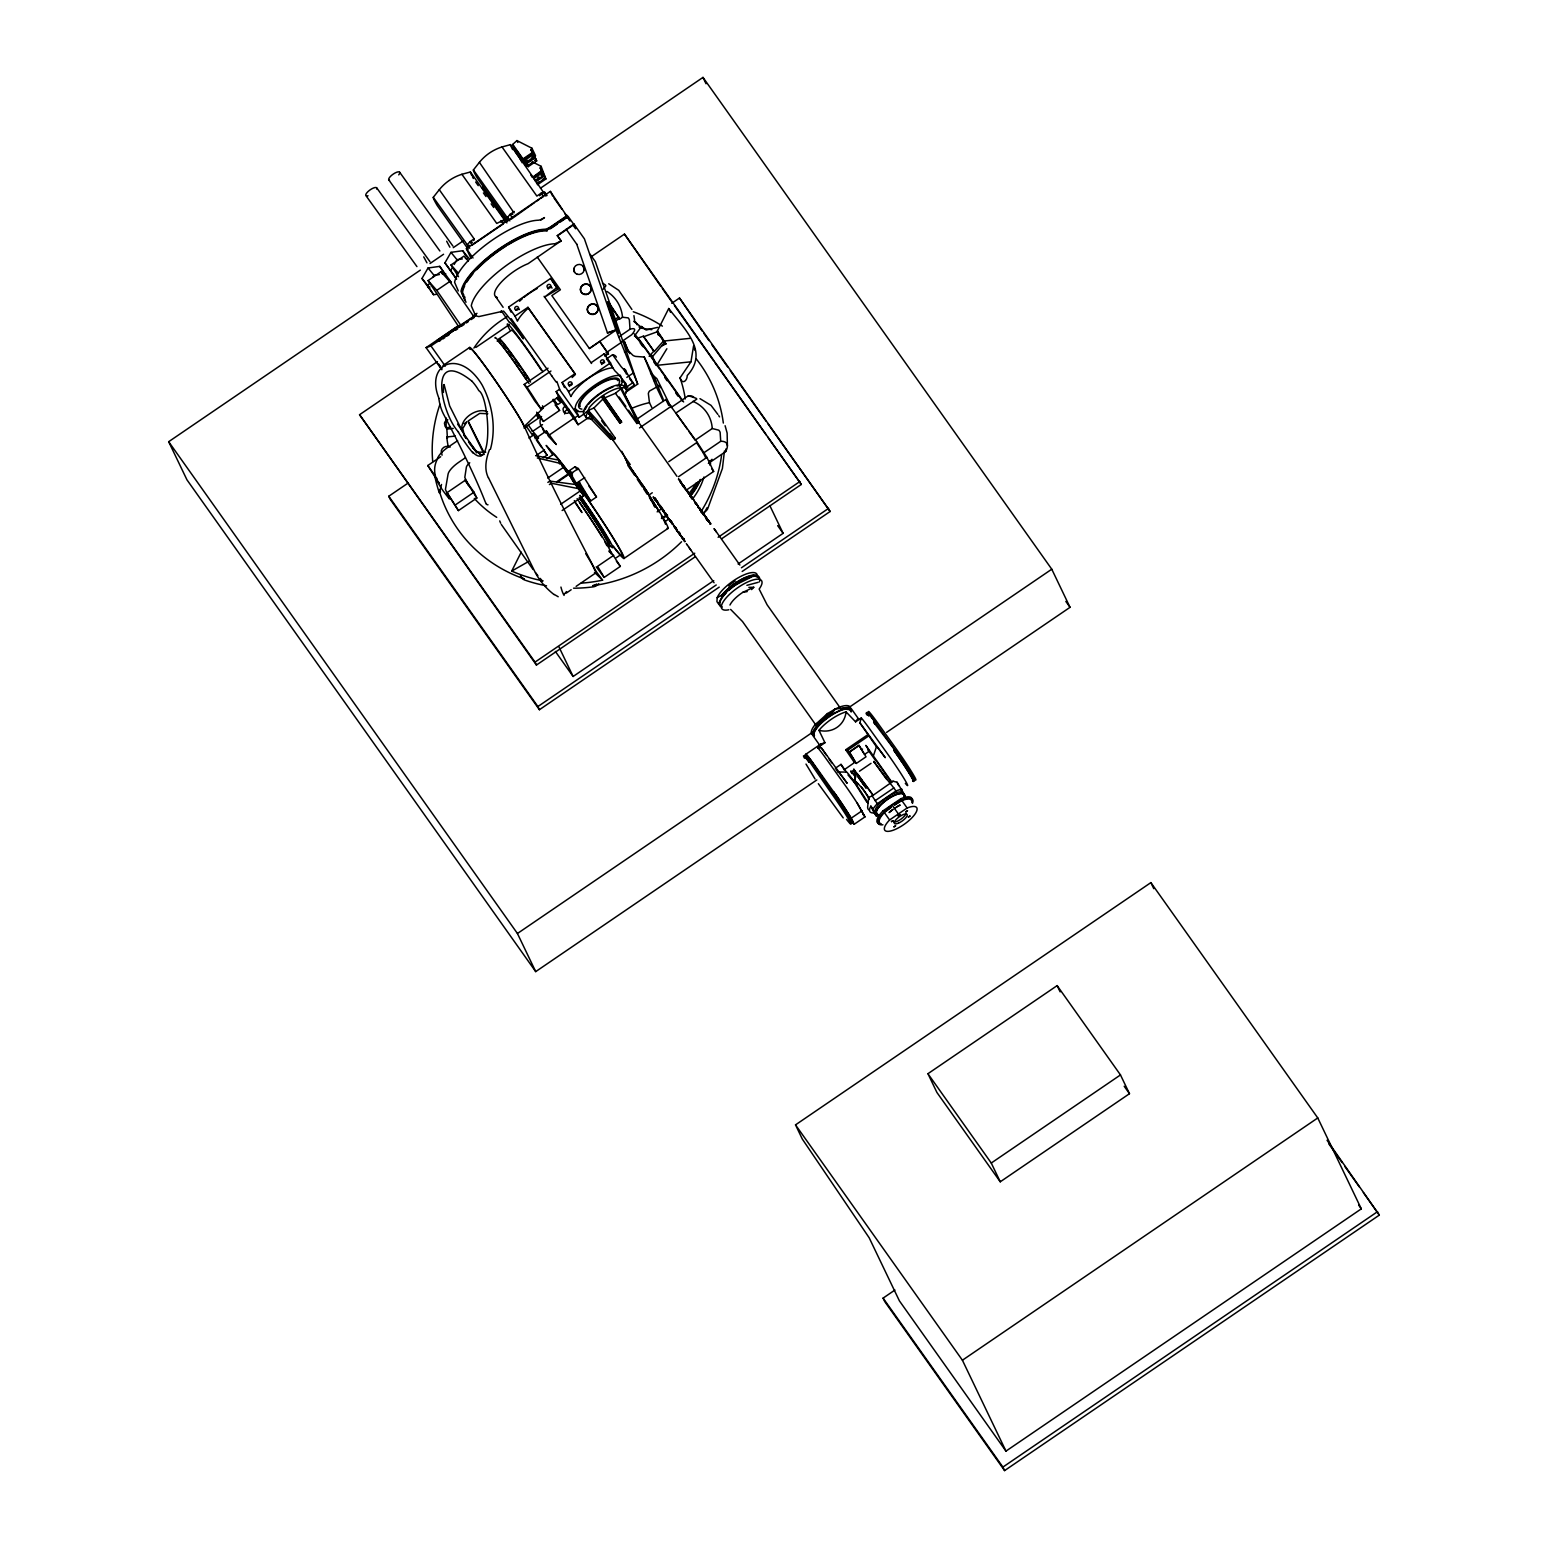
<?xml version="1.0" encoding="UTF-8"?>
<svg xmlns="http://www.w3.org/2000/svg" width="1548" height="1548" viewBox="0 0 1548 1548"><rect width="100%" height="100%" fill="white"/><g stroke="black" fill="none" stroke-linecap="round" stroke-linejoin="round"><path stroke-width="1.5" d="M706.082 518.657L704.979 515.523A11.242 2.961 10.4 0 0 704.843 515.174L703.721 514.071A28.735 6.269 59.1 0 1 703.082 513.375L702.734 512.891A11.397 1.993 51 0 0 703.102 513.278L704.108 515.194L703.779 513.859M662.447 509.892A31.85 3.967 52.2 0 0 661.983 509.215L659.68 506.022A9.172 1.819 20.1 0 1 659.351 505.77L658.906 504.474A14.532 2.709 50.9 0 0 657.997 503.197L657.474 501.997A17.918 5.147 60.7 0 0 656.313 500.546L655.81 499.598A27.787 8.088 60.7 0 0 655.346 499.153L653.817 497.817M620.671 342.263L631.623 334.794A34.733 5.534 -34.8 0 0 630.017 329.24L629.378 319.933A5.437 3.019 86.3 0 0 628.14 317.862L622.509 317.243L619.742 319.12L611.247 306.91M854.573 761.616L856.315 763.435L866.009 756.817L858.966 745.343L849.291 751.96L854.709 761.171M864.287 754.031L858.966 745.343M708.365 463.413L725.664 451.61A34.733 11.397 -35.3 0 0 720.71 441.296L720.149 432.414A5.418 3.348 80 0 0 718.775 430.17L712.235 428.525L695.129 440.193L688.705 431.137M542.497 194.293L541.374 194.158M692.382 499.075L691.801 497.14A21.807 17.047 -38.1 0 1 695.052 502.887A21.749 4.896 -33.6 0 1 696.329 504.222L698.09 505.828M735.261 581.139L733.771 581.313M727.405 445.959L727.134 433.072L725.103 425.719M659.332 505.422L659.893 505.441A11.417 3.173 60.3 0 1 660.261 506.022L660.299 506.196A7.276 1.529 58.8 0 1 660.667 506.757M756.991 574.347A24.284 7.953 -35.3 0 0 737.583 578.139A24.284 7.953 -35.3 0 0 717.188 597.683L716.937 601.65L718.64 604.068L719.394 602.114L719.298 603.623M611.325 311.728L611.673 313.006M694.549 349.983L694.626 348.803M683.926 540.291L683.636 540A15.654 4.992 -35.3 0 1 683.442 538.549L684.158 540.446A17.318 3.057 51.1 0 0 683.771 539.73L683.539 539.865A18.17 3.135 51.3 0 1 683.926 540.329L683.984 540.136M593.929 407.975L615.311 438.142L614.75 439.206L613.182 439.884L587.969 412.813L588.24 410.413L593.929 407.975L602.869 399.094L601.746 396.733L603.372 395.649L621.619 422.14L619.993 423.243L602.869 399.094M725.664 451.61L725.954 448.92M724.464 450.913L722.413 468.444L707.668 508.866A7.837 7.392 -25.6 0 1 702.657 512.794A11.281 1.954 51 0 0 702.908 513.375L702.831 513.007M665.214 512.93L666.162 514.904M671.561 522.024A21.807 4.954 -33.6 0 1 670.342 520.554L670.187 520.65A21.807 4.954 -33.6 0 0 671.406 522.14A15.654 5.128 -35.3 0 0 672.741 524.25L673.632 525.178L670.768 520.844A21.595 4.702 -33.6 0 1 669.568 519.857A21.943 17.202 -38.2 0 1 665.872 514.342L665.93 514.091A15.654 5.128 -35.3 0 0 667.169 516.064L667.169 516.064A15.654 5.128 -35.3 0 1 665.775 514.207L666.046 514.226A21.943 17.202 -38.2 0 0 669.742 519.702L669.413 519.973A21.749 16.97 -38.1 0 1 666.375 514.478L665.098 512.678M611.073 310.742L610.744 309.735M691.608 498.359L692.498 499.288A15.654 5.128 -35.3 0 0 691.704 497.005L691.801 497.14M473.862 240.579L474.133 238.856L439.284 189.707L433.285 197.312A44.776 2.38 55.7 0 0 437.213 205.516L468.193 249.189M514.033 212.869L479.396 162.347L473.398 169.951A44.776 2.38 55.7 0 0 477.326 178.155L507.821 221.151M685.261 398.958A121.383 114.494 -25.6 0 0 680.036 377.886L690.969 361.806L693.562 345.978M665.118 513.723L664.653 513.375A11.939 2.496 -77.1 0 1 664.595 512.988L664.885 513.278A11.165 2.303 -81.9 0 0 665.079 513.549A8.301 1.355 84.2 0 0 665.176 513.684L665.021 513.897A8.282 1.374 85.5 0 1 664.905 513.897M866.822 802.154L852.174 778.876A19.389 1.026 55.7 0 0 846.485 772.084L841.009 764.364L835.359 768.214L838.01 771.968A24.168 1.277 55.7 0 1 847.162 783.288L821.408 747.936L817.654 747.684A23.491 1.238 55.7 0 1 825.51 757.881L844.357 784.197A26.239 1.393 55.7 0 1 857.244 803.18L865.022 816.86L854.206 824.252L851.516 821.175M610.589 309.716L611.808 312.29L608.287 304.24M611.982 315.657L614.324 320.146L609.777 309.735M614.904 322.023L614.556 320.243L616.298 325.428M859.895 722.839L885.263 757.688A23.355 1.238 55.7 0 0 876.439 746.755L859.895 722.839L861.269 717.943A23.491 1.238 55.7 0 1 869.125 728.16L887.971 754.457A26.239 1.393 55.7 0 1 904.458 779.244A26.239 1.393 55.7 0 1 905.328 783.365M861.269 717.943L855.58 721.832L846.059 711.867A23.491 7.701 -35.3 0 0 818.969 730.327L824.949 742.711L820.904 743.988L820.266 746.001L813.513 736.48A23.491 7.701 -35.3 0 1 822.278 721.89A23.491 7.701 -35.3 0 1 844.047 708.984L852.271 710.048L859.024 719.568M846.059 711.867C844.666 725.509 832.011 733.694 818.969 730.327M891.338 781.45L873.382 755.966L876.439 746.755M490.445 449.21C496.327 428.061 492.419 404.434 482.221 385.181A39.59 23.742 69.7 0 0 476.184 376.609C454.609 350.622 425.7 366.121 439.032 398.494M441.509 484.466L439.342 492.844A146.828 138.488 -25.6 0 1 434.872 476.436M591.936 418.637A24.478 8.03 -35.3 0 1 585.744 416.993L589.285 407.627A24.478 8.03 -35.3 0 1 614.44 389.399A24.478 8.03 -35.3 0 1 625.876 393.463M758.714 576.765A24.284 7.953 -35.3 0 0 743.214 578.43A24.284 7.953 -35.3 0 0 722.161 594.78L721.445 596.677L722.703 594.645A23.491 7.701 -35.3 0 1 753.876 575.45M658.21 334.968L657.416 330.866L668.736 308.497C685.416 330.13 709.081 351.648 687.254 375.545C687.235 380.808 682.223 385.026 680.036 377.886M617.846 329.55L618.658 332.859L616.801 326.299M613.182 439.884L615.311 438.142M637.389 421.617L624.676 394.779M684.971 541.529L682.358 538.182M521.212 552.172L511.711 571.077A146.828 138.488 -25.6 0 0 543.116 580.887M849.213 708.152L851.632 710.493L851.148 711.983L849.213 708.152L842.557 709.797A22.717 7.45 -35.3 0 0 822.065 722.452A22.717 7.45 -35.3 0 0 814.151 736.035M436.768 294.255L433.575 294.701L421.985 278.485L428.061 267.978L439.767 266.372L451.339 282.587L448.359 278.911M433.575 294.701L427.945 285.819L429.609 282.955M432.859 277.324L434.021 275.312L439.38 274.577M444.934 262.85L456.525 279.066L444.934 262.85L450.99 252.343L462.697 250.737L468.657 258.071L465.464 258.497M450.894 270.184L452.538 267.32M454.164 264.495L456.95 259.677L462.33 258.942M535.221 160.547L536.285 159.812L534.582 157.412L535.55 155.748L531.951 148.24L516.935 140.578L512.736 144.428L515.968 151.182M532.783 153.658L530.983 149.904L531.951 148.24M541.974 171.751L540.175 167.997L541.142 166.333L533.634 162.501M482.957 189.553A44.776 2.38 55.7 0 1 482.589 188.043L483.944 185.741M472.45 242.281L470.979 242.088M539.613 195.745L540.813 194.487M844.066 769.859L854.438 762.603L845.73 749.754L868.041 734.545M690.969 361.806L656.7 365.347L666.878 348.745M855.58 721.832L857.573 718.969M639.169 337.658L643.349 336.206L654.146 351.628L663.705 340.753L664.556 342.534L652.172 356.969M831.663 713.822L835.165 709.042L843.408 708.075A23.491 7.701 -35.3 0 1 851.632 709.139M634.467 335.974L641.511 326.493L646.096 330.014L657.61 327.363M577.075 485.027C562.137 455.944 573.65 492.477 579.61 482.686L590.678 500.971L596.483 497.005L578.333 468.541L575.043 466.761L569.238 470.727A64.61 3.425 55.7 0 1 572.489 475.178M566.529 591.588L564.285 594.142M709.313 462.639L711.983 459.272M813.513 735.126A22.717 7.45 -35.3 0 1 826.187 717.556L835.165 709.042A23.491 7.701 -35.3 0 1 850.355 707.339M814.48 735.474A23.491 7.701 -35.3 0 1 814.77 725.064L828.877 715.311L835.165 709.042L827.6 713.512L821.504 721.097A23.491 7.701 -35.3 0 0 812.874 735.571M511.034 219.313L534.582 202.556M439.284 189.707A44.776 42.241 -25.6 0 1 461.904 174.285L470.437 171.983L505.287 221.112L503.932 221.867M479.396 162.347A44.776 42.241 -25.6 0 1 502.016 146.944L510.55 144.622L544.722 194.139M649.134 356.33L653.895 351.067L643.349 336.206M751.573 589.595L753.76 587.273L748.864 587.369M734.623 584.505L736.983 583.325M878.761 815.467A20.956 6.869 -35.3 0 1 876.245 815.912L872.995 809.14A20.956 6.869 -35.3 0 1 877.29 803.702L872.163 795.943L868.718 797.336L861.52 787.061M610.299 310.335L608.364 305.711L616.743 326.938L614.459 322.681M615.446 393.289L621.561 388.238L639.169 422.159L636.847 423.475L615.446 393.289L604.494 397.991L621.619 422.14M592.149 419.295L590.31 418.212L610.57 439.226L612.466 437.349L610.028 433.904M636.847 423.475L639.169 422.159M880.115 823.497A20.956 6.869 -35.3 0 1 883.095 810.784L900.762 798.749A20.956 6.869 -35.3 0 1 912.062 799.697M889.597 819.956L907.128 807.998A19.582 6.424 -35.3 0 1 914.752 814.442A19.582 6.424 -35.3 0 1 890.371 831.063A19.582 6.424 -35.3 0 1 889.597 819.956L884.353 812.565L891.358 807.166L884.063 812.139A20.956 6.869 -35.3 0 0 878.045 822.936L877.348 822.046L878.393 823.633A20.956 6.869 -35.3 0 0 882.921 824.774M603.101 289.302L605.849 285.838A5.437 2.09 15.7 0 0 604.842 284.522L602.482 283.187M543.29 408.053L523.998 426.726A47.446 2.516 55.7 0 0 496.211 381.93A47.446 2.516 55.7 0 0 470.437 349.19M814.77 725.064L827.6 713.512M684.796 541.665L684.332 540.639M900.317 789.016L905.328 796.098L897.066 782.243L893.119 781.237L872.163 795.943M687.002 489.632L713.647 471.463L706.914 457.395L697.181 442.302L665.834 399.461L637.389 418.85M736.171 584.583L743.214 578.739L751.012 577.269L736.171 584.583A23.491 7.701 -35.3 0 0 729.089 590.098M469.392 245.397L468.135 246.442L467.399 244.894A29.354 9.636 -35.3 0 1 469.876 241.74L474.133 238.856M585.744 416.993L583.712 414.129L588.24 410.413L592.845 418.27L587.969 412.813M610.551 310.2L607.938 304.124L609.119 306.775M865.235 754.011L869.299 751.128L865.874 745.362L873.382 755.966M514.168 150.427L515.774 149.324L521.773 157.78L523.572 161.534L521.947 162.637M521.347 161.379L520.147 158.883L521.773 157.78M528.758 164.959L526.61 166.429L523.011 158.922L532.706 152.304L530.983 149.904M523.998 159.115L531.68 153.871L532.551 155.071L533.886 157.877L526.185 163.101L523.998 159.115L524.849 160.315L532.551 155.071M527.539 160.412L525.333 161.901L526.765 163.585L535.221 157.799L534.37 156.6L532.26 158.051M531.931 157.412L533.034 156.658L531.68 153.871M529.087 160.218L525.914 162.366L528.236 166.662L536.692 160.876L532.706 152.304M530.132 159.483L531.196 158.767M528.429 164.727L527.384 165.442L528.236 166.662M531.603 162.559L532.667 161.843M534.776 160.392L535.84 159.676L534.37 156.6M529.842 164.223L530.906 163.488M531.99 162.753L533.073 162.018M532.396 177.44L541.897 170.415L540.175 167.997M540.871 171.963L533.189 177.207L535.376 181.213L543.077 175.969L540.871 171.963L541.742 173.183L534.041 178.407M537.814 177.749L538.917 177.014M541.123 175.505L542.226 174.75L543.077 175.969M536.15 179.742L537.214 179.026M538.278 178.31L539.323 177.575M541.452 176.143L543.561 174.692L544.412 175.911L535.956 181.677M537.62 182.819L538.685 182.103M542.922 179.22L545.031 177.768L542.884 173.628M537.949 183.051L540.097 181.58M541.181 180.845L545.476 177.904L541.142 166.333M537.427 184.754L545.883 178.988L541.897 170.415M816.822 779.96L535.705 971.622L186.94 479.803L168.674 441.702L420.321 270.126M430.015 263.508L443.579 254.259M453.274 247.661L462.968 241.043M540.504 188.179L702.986 77.4L1051.769 569.2L1070.036 607.319L886.598 732.378M461.904 174.285L496.753 223.434L504.532 219.564L506.893 222.893M473.398 169.951L508.247 219.081L507.512 217.552A29.354 9.636 -35.3 0 1 510.008 214.398L514.246 211.495M502.016 146.944L536.866 196.074L541.123 193.19A29.354 9.636 -35.3 0 1 544.664 192.223L547.024 195.532L545.302 195.957M471.037 258.342L466.393 248.667L550.391 191.391L570.07 220.958L564.71 213.411M536.072 201.55L539.033 199.537M540.504 198.512L543.464 196.499L541.123 193.19M458.982 327.054L428.099 280.575L441.025 271.751L449.713 281.543L474.346 317.398L471.114 319.604M458.518 276.724L451.029 264.94L463.955 256.117L468.309 261.012M428.099 280.575L436.788 290.366L449.713 281.543M540.736 220.126L544.49 217.571A7.837 2.574 -35.3 0 1 538.278 220.222A56.386 18.479 -35.3 0 0 487.93 243.23A56.386 18.479 -35.3 0 0 454.609 282.317L458.285 290.927M567.4 215.385L550.914 226.627A7.837 2.574 -35.3 0 1 544.702 229.259A56.386 18.479 -35.3 0 0 494.354 252.285A56.386 18.479 -35.3 0 0 461.033 291.353L464.71 299.983M464.052 284.948A55.206 18.092 -35.3 0 1 501.687 247.583A55.206 18.092 -35.3 0 1 546.502 230.11L566.607 216.391L567.245 217.3L560.531 221.867M550.488 228.717L557.183 224.15M502.113 311.922L509.563 322.719A46.982 2.496 55.7 0 1 523.359 338.857L518.425 330.169A65.19 3.464 55.7 0 0 503.564 311.071L478.874 316.585L475.642 315.85L471.289 305.846A56.386 18.479 -35.3 0 1 504.609 266.759A56.386 18.479 -35.3 0 1 554.958 243.752L561.189 241.101L557.319 235.586L573.882 223.996L584.409 238.837L615.891 329.859L637.699 384.078L625.779 392.205M557.435 235.818L573.921 224.576L568.039 216.294L551.552 227.537A7.837 2.574 -35.3 0 1 545.341 230.168A56.386 18.479 -35.3 0 0 494.992 253.195A56.386 18.479 -35.3 0 0 461.672 292.262L466.006 302.266M497.411 297.526A28.386 9.307 -35.3 0 1 500.894 282.568A28.386 9.307 -35.3 0 1 528.081 263.682L561.073 240.869L557.319 235.586M440.213 367.553L426.106 347.642L457.937 325.931M441.528 338.896L437.794 341.45L437.136 340.483L457.047 326.899M472.991 316.024L476.978 313.315M437.136 340.483L476.262 314.747M426.106 347.642L430.983 345.978L475.565 315.579M445.263 336.342L456.466 328.718M442.786 339.012L444.915 337.561M447.043 336.09L449.172 334.639M455.576 330.266L457.724 328.815M461.981 325.912L464.129 324.461M466.258 322.99L468.386 321.539M511.014 312.096L508.615 307.065L550.604 278.427L557.861 289.244L544.49 297.119L557.028 287.483M695.362 556.68L536.44 665.059L359.562 414.709L437.484 361.593M591.355 256.678L624.463 234.096L801.322 484.447L721.852 538.627M527.945 307.317L528.332 308.129A28.386 9.307 -35.3 0 0 517.438 321.152L515.02 316.121L527.945 307.317L575.024 373.687L562.098 382.491L564.517 387.522M475.875 347.429L509.447 324.558M499.327 338.606L511.749 330.13A39.551 2.109 55.7 0 1 541.394 370.282M464.129 423.726L466.857 421.869L462.736 428.564L464.342 435.375A61.804 3.289 55.7 0 0 466.548 438.49M615.253 321.191L619.452 318.559L609.622 303.698M558.673 396.694L540.891 408.807L534.602 400.7A48.549 2.574 55.7 0 0 524.172 384.446L548.031 368.172M524.172 384.446L527.094 387.31L550.953 371.036M537.272 257.103L560.395 289.766L551.843 295.591L589.401 348.532L599.715 341.508L608.171 353.428L605.326 356.446L604.088 353.873L591.181 362.677M457.608 440.677L448.185 447.101A15.654 5.128 -35.3 0 0 437.368 459.098C429.435 474.462 440.329 487.562 449.423 498.978L445.437 489.439L448.069 474.191A15.654 5.128 -35.3 0 1 458.885 462.194L465.174 457.898M438.219 481.486L439.148 483.46L427.79 465.522L440.677 456.737M619.084 336.69L630.017 329.24M719.22 587.118L539.42 709.719L390.27 499.404L388.761 496.25L408.15 483.034M671.755 303.311L679.495 298.029L830.154 511.479L742.169 571.483M605.868 352.944L621.774 342.108M604.939 355.634L608.171 353.428M590.02 416.586L578.081 424.713L559.467 398.455L556.177 391.586L559.621 389.225M606.506 358.904L612.602 354.686A35.236 11.552 -35.3 0 1 616.375 357.143M610.512 362.909L612.834 367.94A28.386 9.307 -35.3 0 0 589.595 377.577A28.386 9.307 -35.3 0 0 570.922 396.578L568.522 391.547L610.512 362.909L604.088 353.873M557.319 397.623L561.576 401.512L558.789 397.894M558.035 404.415L561.46 402.074M524.037 428.022L539.865 417.244L536.653 412.194M538.975 415.967L543.445 421.404L559.602 410.394L553.1 400.177M528.526 425.313L532.764 431.292L542.516 424.636M661.886 345.881L665.969 343.888L657.416 330.866M447.043 492.67L465.464 480.112L474.017 492.187L476.823 498.05L458.421 510.608L447.043 492.67L458.421 510.608M584.022 411.207A28.386 9.307 -35.3 0 1 578.178 411.42L576.398 410.51A28.386 9.307 -35.3 0 1 589.459 389.187A28.386 9.307 -35.3 0 1 619.587 375.642L626.263 384.098L624.328 385.413L626.998 390.115L634.428 385.046L626.959 373.223A174.421 173.299 -60.8 0 0 621.116 366.663L612.602 354.686M528.99 438.084L533.847 434.775L547.063 455.131L543.232 457.744M535.086 438.684L546.444 430.944L556.332 444.547A293.656 15.596 55.7 0 1 555.751 443.986M626.824 377.402L632.61 373.455M620.032 386.245A28.386 9.307 -35.3 0 0 622.451 381.601L620.264 375.177M574.656 417.689L548.031 435.839L546.444 430.944M578.081 424.713L574.811 417.844L578.043 415.657M556.874 381.466L559.95 390.135L579.204 417.283L583.886 414.09M626.998 390.115L625.779 387.542L633.209 382.491M455.596 504.745L474.017 492.187M625.876 388.625L627.811 387.31M536.459 455.364L544.528 449.849M546.966 458.711L552.771 454.744A61.862 3.289 55.7 0 1 559.95 461.246M619.993 423.243L621.193 421.25M559.428 463.916L560.395 463.239L558.905 460.878A90.055 4.779 55.7 0 1 568.755 474.423L556.97 482.473M547.76 478.061L563.279 467.496L561.247 463.607L537.311 457.995M547.857 482.415L549.811 481.08L576.088 484.601L576.688 486.053M549.385 484.563L551.32 483.247L578.991 488.742L580.036 491.084L560.647 504.3M556.661 481.796L568.445 473.765L576.243 484.988A90.055 4.779 55.7 0 1 583.77 495.766L562.137 510.511M569.761 474.365L578.333 468.541M639.518 427.906L671.503 406.098M671.116 407.53L688.415 395.727L695.981 398.223A5.418 1.49 12.4 0 1 696.755 399.171L675.857 413.026L687.428 429.318M576.185 483.421L584.738 477.577M575.933 484.331L575.933 485.201A90.036 4.779 55.7 0 1 580.036 491.064M668.755 461.691L697.181 442.302M705.888 458.247L703.411 453.08L720.71 441.296M651.476 500.043L649.057 494.973L652.289 492.767M678.488 476.765L706.914 457.395M679.437 480.074L678.546 479.145L679.437 480.074A15.654 5.128 -35.3 0 1 680.481 480.983L680.327 481.118M682.997 485.646L683.249 485.453A15.654 5.128 -35.3 0 1 684.293 486.362L681.913 484.35M682.436 484.543L685.184 488.123L684.081 487.678A5.05 1.432 60.4 0 1 683.636 487.039L683.403 486.769M655.926 499.985L656.604 500.391A15.074 4.296 60.6 0 1 657.687 502.152L658.635 504.396L657.823 502.21M690.06 495.437L685.416 489.303A20.356 3.483 -33.8 0 1 686.731 490.348L690.098 495.534A20.259 15.132 -38.1 0 1 690.485 496.792L691.298 497.914A20.317 15.132 -37.6 0 0 687.622 491.954L688.434 492.438A20.376 15.17 -37.7 0 1 691.453 497.817M686.731 490.348L686.635 490.561A20.337 3.483 -33.7 0 0 685.242 489.42M657.145 511.866L661.983 508.557M689.827 494.373A20.724 15.615 -37.8 0 0 687.68 491.335L687.409 491.297A20.666 3.754 -33.7 0 0 686.886 490.581L689.653 494.489A20.724 15.615 -37.8 0 0 687.506 491.451M690.427 495.882L692.382 497.759M690.485 496.792L690.66 496.676A20.298 15.19 -37.5 0 0 690.195 495.225M666.375 514.478L665.253 512.562M661.441 518.483L664.866 516.142M663.357 517.438L667.343 514.729M663.589 517.922L667.575 515.194M613.724 555.306L597.586 566.316L604.184 577.404L620.342 566.394L609.738 550.004M665.04 521.599L669.026 518.87M616.162 557.822L621.851 553.952M695.478 503.835L695.652 503.719A21.943 5.07 -33.6 0 1 697.316 504.938L697.161 505.054M669.413 519.973A21.556 4.683 -33.6 0 0 671 520.979L671.155 520.883M696.329 504.222L697.896 506.177M566.258 593.116L571.173 589.749M576.127 586.363L595.864 572.857A60.682 3.231 55.7 0 0 593.948 567.419A3014.846 160.102 55.7 0 1 524.23 426.164A48.936 2.593 55.7 0 0 491.451 374.964A48.936 2.593 55.7 0 0 470.128 349.422M671.503 522.276L671.658 522.16A15.654 5.128 -35.3 0 0 672.896 524.133L672.741 524.25M698.961 508.402L698.225 507.357M623.979 558.48L668.059 528.371M674.599 527.481L674.773 527.365A20.298 3.58 -33.7 0 1 674.735 526.765L673.941 525.623M674.754 526.746L674.58 526.862A20.298 3.599 -33.5 0 0 674.541 527.307L678.469 532.609M674.56 527.288L674.735 527.171A20.724 3.812 -33.7 0 0 675.683 527.829M673.786 525.72A20.356 3.483 -33.7 0 0 675.102 526.765L676.553 528.971A20.395 15.19 -37.7 0 0 679.978 534.118L678.875 532.125L679.785 533.054A15.654 5.128 -35.3 0 0 679.901 534.582L681.004 535.937A16.119 2.051 52.1 0 1 681.894 537.059L681.604 537.098M680.985 535.608L679.862 534.37A20.356 15.151 -37.7 0 1 676.147 528.255L676.302 528.139M679.611 533.151L678.875 532.125A15.654 5.128 -35.3 0 0 679.166 533.538L679.146 533.866M706.275 517.535L706.159 517.883A18.015 2.129 52.3 0 0 707.146 518.948L704.94 515.968A9.191 2.496 22.4 0 1 704.921 516.239L705.114 516.529M705.366 516.606L706.004 517.496L705.075 515.968A8.727 1.819 85.9 0 0 704.998 515.678L705.211 515.813M705.559 516.645L705.907 516.993A17.918 3.309 51 0 0 706.778 518.367M683.597 538.433L684.332 539.478L683.442 538.549M536.44 665.059L535.028 662.118L694.742 553.216M718.117 537.291L799.929 481.505M555.384 651.456L573.128 676.476L713.744 580.616M738.106 563.994L783.114 533.325L769.956 505.867M539.42 709.719L537.891 706.546L716.221 584.97M741.415 567.787L828.644 508.325M535.705 971.622L517.438 933.502L812.313 732.456M849.91 706.817L1051.769 569.2M805.85 754.263L820.904 743.988M817.654 747.684L824.949 742.711M845.73 749.754L847.84 750.161L868.834 735.842M858.966 745.594L849.271 752.212L847.84 750.161M859.508 771.194L871.021 763.338M875.142 800.684L893.835 787.951L895.982 790.97A20.956 6.869 -35.3 0 1 902.078 789.306M854.206 824.252L851.265 818.137L862.101 810.746M877.29 803.702L895.982 790.97M912.449 803.412A20.956 6.869 -35.3 0 0 901.71 800.103L894.434 805.076L901.884 800.606A19.582 6.424 -35.3 0 1 911.811 802.406M878.045 822.936C878.277 820.266 879.496 822.394 878.393 823.633M795.517 1124.874L1150.88 882.612L1317.774 1117.946L1361.311 1208.853L1005.968 1451.115L899.407 1300.862L869.202 1237.839L802.29 1139.018L795.517 1124.874L962.411 1360.228L1005.968 1451.115M927.929 1073.712L1057.149 985.612L1120.481 1074.931L1129.479 1093.701L1000.26 1181.801L936.927 1092.482L927.929 1073.712L991.262 1163.032L1000.26 1181.801M991.262 1163.032L1120.481 1074.931M1327.042 1140.257L1379.326 1215.103L1004.594 1470.6L884.779 1301.636L883.095 1298.114L894.918 1290.045M962.411 1360.228L1317.774 1117.946M1004.594 1470.6L1002.91 1467.078L1377.643 1211.6M442.98 365.56L469.528 347.545M484.253 454.396L481.138 454.841L475.739 450.449A28.541 1.509 55.7 0 1 463.046 432.647L449.675 405.982L444.102 384.543M500.681 221.848L502.384 221.383M717.188 597.683L722.161 594.78M511.711 571.077L529.145 561.189M828.877 715.311L831.063 714.228M843.408 708.075L841.144 709.216L846.079 707.958M893.119 781.237L889.21 782.282L873.904 761.384L874.388 762.661M613.879 319.565L618.987 317.205M729.959 605.036A17.918 5.882 -35.3 0 1 742.866 592.304L753.76 587.273M663.357 401.474L656.487 387.155L649.579 390.986A5.437 4.489 -84.7 0 0 648.341 393.56L649.463 402.654L651.766 407.434M636.789 421.056L637.95 420.553M893.835 787.951L890.352 783.54M511.672 214.398L512.814 214.263M643.6 336.748L657.319 331.756L665.969 343.888M608.422 305.208L608.035 303.524L608.616 305.343M608.809 307.162L608.267 304.627M609.873 308.226L609.196 305.672L612.698 315.966M609.738 306.988L613.627 318.578M611.828 314.708L609.37 307.568M609.37 308.865L614.44 322.119M610.222 311.419L609.544 308.807L612.002 315.27M617.149 329.685L616.684 329.047C614.866 323.513 608.016 307.026 613.105 318.327M612.853 315.695L611.982 313.354L614.053 320.088L611.789 313.431M612.582 314.921L613.859 318.424L611.092 312.522M615.253 322.39L614.459 320.436L615.562 323.609M616.51 326.763L613.376 317.437M615.891 329.859L607.435 332.897L616.007 330.092L589.401 348.532M459.214 326.976L460.549 326.531M438.026 341.353L440.406 340.541M485.743 452.171L477.984 452.171L481.138 455.673M657.9 333.594L660.299 336.516M746.891 585.337L758.056 582.358M659.196 504.667L660.067 505.345A11.3 3.135 60.3 0 1 660.416 505.867A16.622 4.818 60.7 0 1 660.803 506.215M742.866 592.304L747.22 591.588M654.417 381.118L655.694 380.924L644.258 357.046L635.57 356.427A5.437 2.651 13.1 0 1 632.958 355.363L628.488 350.97A34.733 11.513 -22.1 0 0 624.463 351.938M445.727 273.706L442.534 274.131L441.025 271.751M427.616 287.367L429.957 287.038M664.576 340.966L689.905 338.373M446.366 418.076A121.383 114.494 -25.6 0 0 446.172 427.674L450.429 427.229M446.172 427.674L446.85 429.086L453.235 428.428M448.281 446.869A121.383 114.494 -25.6 0 1 446.753 436.962L455.286 436.091M610.57 439.226L611.615 439.187M838.01 771.968L846.485 772.084M861.307 749.077L862.488 749.116M869.337 809.798L868.815 809.759A17.26 4.122 -71.5 0 1 867.615 807.243L868.718 797.336L869.202 798.323M847.994 774.967L857.379 785.92M641.588 328.234L651.747 329.666M855.386 776.283A35.41 13.835 -86.6 0 0 854.361 780.211C860.108 785.533 865.506 791.512 869.183 799.445M854.399 780.25L858.385 784.217M535.647 455.673L558.77 460.143L560.376 463.336M874.078 762.1L886.791 779.534M852.019 778.837L852.58 779.844M614.459 320.436L615.33 323.435M487.813 413.761L479.706 413.393L468.154 420.998L483.595 451.803M558.209 596.754L554.281 594.471M699.967 398.649L711.016 405.344L717.904 414.458M487.485 411.826C477.19 406.737 458.924 419.121 462.097 430.886L457.627 424.152M608.732 283.768L618.755 290.327L631.913 309.465M569.238 470.727L572.663 473.049M650.586 373.281L656.874 378.679L670.303 405.808M704.766 515.91L703.663 515M730.637 609.409L742.537 621.561L816.125 725.354M700.238 509.002L700.238 509.002A9.075 1.161 -89.6 0 0 700.102 508.77A13.545 3.541 -66.2 0 0 699.812 508.46L699.928 508.383A13.468 3.464 -67.3 0 1 700.064 508.595A14.28 2.477 51.2 0 0 700.47 509.35L700.78 510.337A12.984 2.902 59.2 0 0 701.631 511.595L702.057 511.962M659.061 505.519L660.203 506.815M583.77 495.766L573.031 481.06M658.442 504.3L657.842 503.061L658.984 504.822A13.293 2.477 50.9 0 0 657.939 503.448L658.403 504.126M862.642 814.151L863.978 815.274L857.244 803.18M578.178 411.42L575.121 408.788L579.204 417.283M658.171 385.239L661.306 387.948M610.434 309.039L609.564 307.046M846.543 819.395A26.239 1.393 55.7 0 0 848.73 819.511A26.239 1.393 55.7 0 0 831.276 793.118L804.902 754.921L805.231 756.237M710.3 523.031L709.971 522.624A14.996 4.431 -17.2 0 1 710.01 522.953L708.52 521.308M704.088 514.671L703.914 514.594A14.745 3.212 59.1 0 1 703.256 514.11L702.908 513.936M655.404 499.849L654.939 498.978A6.714 1.451 58.9 0 0 654.591 498.204L655.868 499.327A27.845 8.34 60.9 0 0 655.539 498.669L655.288 498.533M679.553 534.079L679.649 534.157A15.48 5.302 -24.9 0 1 679.34 533.75M594.451 572.257L602.578 580.152A146.828 138.488 -25.6 0 1 581.139 583.151M875.239 724.348L873.594 722.123L898.904 755.463A25.445 1.355 55.7 0 1 913.552 779.844M806.624 756.179A22.717 1.2 55.7 0 1 808.791 757.494L832.708 792.518L837.565 797.375A25.445 1.355 55.7 0 1 852.155 821.678M709.642 522.411L708.423 520.902L709.855 522.972M654.475 498.475L654.611 498.63A6.966 1.471 58.8 0 1 654.959 499.114L655.114 499.772A16.641 1.683 52.6 0 1 655.443 500.275M472.024 381.234C426.687 345.069 441.103 413.78 458.537 432.027M654.804 499.114L654.03 498.204A12.539 3.812 3.8 0 0 654.146 498.553L654.32 498.882A14.977 5.399 -16.2 0 0 654.514 499.075L654.939 499.578M654.591 499.191L655.191 499.888A14.242 1.645 52.3 0 1 655.694 500.623M705.907 516.819L705.965 517.071A13.797 1.683 52.2 0 0 707.146 518.793L707.107 519.064M661.112 508.228L660.067 506.989M703.392 513.704L703.643 513.704A146.828 138.488 -25.6 0 0 707.107 507.686M613.763 438.819L588.24 410.413M660.57 507.531L660.667 507.047M857.07 773.516L857.94 774.542M660.203 506.08L660.125 505.983A12.171 2.999 59.8 0 1 660.899 506.951A20.859 5.94 60.5 0 0 660.241 506.215M854.109 771.62L852.929 770.478L856.683 774.871M451.029 264.94L458.285 273.087M869.067 751.128L868.118 750.045L875.646 760.649M863.668 815.332L865.022 816.86M472.488 451.881C493.928 474.849 489.652 396.733 478.835 390.657A34.366 19.408 68.4 0 0 472.024 381.272M709.758 523.863L710.764 523.94A11.591 3.328 9.5 0 0 710.687 523.65L710.629 523.495A11.494 3.173 7.9 0 0 710.513 523.263M532.764 431.292L538.607 438.084M540.136 578.371L542.303 580.906M709.139 521.541L708.984 521.328A17.918 3.193 51 0 1 707.862 519.896L707.552 519.354A27.787 5.225 50.8 0 0 707.746 519.741L708.016 520.341A18.924 3.309 51 0 0 708.5 520.979L706.836 518.696M709.932 523.746L710.609 524.017A11.668 3.386 8 0 0 710.609 523.766L710.416 523.514A11.61 3.135 9.7 0 0 710.184 523.011L710.029 523.011M684.506 541.432L684.622 541.123A15.673 5.012 -35.3 0 1 684.351 539.497M703.16 513.452L703.876 514.71M555.132 404.957L559.602 410.394M843.234 817.905L818.331 783.694M450.99 252.343L456.95 259.677M428.061 267.978L434.021 275.312M421.985 278.485L427.945 285.819M613.26 317.069L612.892 315.908M854.786 772.433L856.547 774.697M533.828 434.969L532.957 433.595L535.105 437.407M535.511 572.663L537.872 575.624M537.833 438.858L536.634 437.678M452.906 246.055L399.713 172.312M429.976 261.689L376.783 187.947M579.049 482.144L579.823 483.15M858.54 775.277L862.488 780.656M595.825 571.038L602.578 580.152M804.515 758.23A23.491 1.238 55.7 0 1 806.566 758.965L809.217 762.409L806.024 756.082A22.717 1.2 55.7 0 0 805.657 756.837M681.468 536.266L680.017 534.776L681.197 536.208M681.081 536.053L680.849 536.053A15.345 1.819 52.3 0 1 681.468 536.943M629.552 378.641L634.428 385.046M623.128 381.137L626.65 385.762M439.864 250.969L388.722 179.8M416.934 266.604L365.792 195.435A6.656 2.187 -35.3 0 1 371.462 188.991A6.656 2.187 -35.3 0 1 376.706 189.05M533.092 569.529L501.3 524.462M808.791 757.494L832.572 792.228A26.239 1.393 55.7 0 1 848.052 815.351A26.239 1.393 55.7 0 1 851.284 822.665M616.356 561.092L620.342 566.394M596.212 566.8L604.184 577.404M708.829 521.115L707.881 519.838M608.906 306.949L609.37 308.246L608.364 305.711M618.6 332.82L617.71 331.504M655.075 498.804L655.133 498.882A17.918 5.05 60.4 0 0 654.224 497.643A9.694 2.709 60.3 0 1 654.727 497.856M657.436 502.036A14.725 3.425 59.4 0 0 656.294 500.372L656.062 500.488A13.797 3.135 59.3 0 1 657.3 502.287L657.223 502.732M576.398 410.51L575.121 408.788A28.386 9.307 -35.3 0 0 577.539 410.626M857.611 776.109L866.125 788.396M711.751 468.851L713.647 471.463M702.328 513.123L703.218 514.71M857.786 776.399L863.881 785.049M655.52 498.862L655.249 498.804A18.924 5.283 60.4 0 0 654.707 498.108M661.035 506.622L662.428 508.924M683.307 485.762L683.403 485.878A15.345 3.425 59.2 0 0 684.042 486.711L684.429 486.769M701.979 512.988L701.283 510.859M708.268 521.289L707.359 519.76A27.845 5.476 50.7 0 1 706.797 519.199L707.01 518.928M661.267 506.97L661.751 507.628M656.217 501.3L657.087 501.862M682.784 485.569L683.79 486.981A5.05 1.432 60.5 0 0 684.235 487.523L684.951 487.678A15.654 5.128 -35.3 0 0 683.829 486.594M683.287 486.614L682.339 484.95M661.809 508.595L662.022 509.157A28.735 3.444 52.2 0 0 661.499 508.557A14.725 1.664 52.4 0 0 661.015 507.86M681.584 536.421L683.249 538.743M662.583 509.137L664.305 512.136A10.062 1.858 50.9 0 1 664.537 512.756L663.957 510.917A8.978 2.632 60.8 0 0 663.028 509.389L662.776 509.099M708.616 521.444L708.694 521.56A9.714 1.683 51 0 1 708.249 520.902M662.428 509.389L662.467 510.105A31.831 4.083 52.1 0 0 662.099 509.505L661.809 509.195M681.913 537.543L682.087 537.775M701.902 511.711L702.308 511.962A20.859 3.773 50.9 0 0 702.947 512.833M702.057 511.614L701.051 510.53A14.435 3.096 59.1 0 0 701.399 511.304M511.188 318.695L551.843 376.009M1065.837 601.417L1070.036 607.319M1328.745 1143.779L1342.058 1162.548M1344.709 1166.302L1359.357 1186.948M1363.362 1192.579L1379.326 1215.103M1358.66 1205.099L1361.311 1208.853M702.328 331.233L679.495 298.029M703.663 333.11L708.984 340.618M711.635 344.372L727.618 366.895M730.288 370.669L766.241 421.366M767.576 423.243L830.154 511.479M660.957 286.515L624.463 234.096M662.312 288.431L671.755 301.744M674.464 305.556L713.609 360.742M714.944 362.638L766.241 434.969M767.595 436.865L801.322 484.447M535.84 159.676L536.692 160.876M533.034 156.658L533.886 157.877M661.364 338.025L664.556 342.534M545.031 177.768L545.883 178.988M553.952 197.951L561.905 209.154M573.65 226.008L575.604 228.775M512.736 144.428L523.011 158.922M590.117 254.278L595.38 261.709L637.699 384.078M522.373 159.85L523.572 161.534M522.198 160.218L526.61 166.429M515.155 151.839L520.147 158.883M530.732 174.943L532.202 177.014M777.657 525.623L783.114 533.325M566.181 229.239L576.824 244.332M683.616 401.938L642.439 343.888A105.709 99.711 -25.6 0 0 634.196 333.807M659.525 368.888L643.562 346.23A105.709 99.711 -25.6 0 0 635.319 336.148M660.512 370.127L682.3 400.874M653.817 362.038L656.236 365.444M664.711 377.402L667.13 380.808M675.605 392.766L678.024 396.191M546.502 230.11L547.141 231A55.206 18.092 -35.3 0 0 508.015 244.874M510.008 214.398L512.369 217.707M608.558 354.24L599.715 341.508M1124.196 1086.251L1129.479 1093.701M507.512 217.552L509.873 220.861M557.861 289.244L550.604 278.427M606.487 358.846L614.924 370.881A128.6 127.768 -60.3 0 1 619.606 375.622M482.589 188.043L506.544 221.828M475.662 182.006L478.235 185.644M483.402 192.919L485.975 196.557M491.142 203.852L493.715 207.49M620.496 388.277L638.124 422.198M500.991 220.532L503.352 223.86L472.237 245.068L469.876 241.74M701.883 511.382L701.979 511.498A12.171 1.742 51.8 0 0 702.579 512.736M637.428 420.592L676.94 476.3M700.876 510.646L701.65 511.362L700.586 509.892A11.629 1.355 52.3 0 1 700.102 509.06L700.276 510.085M714.131 528.739L716.453 532.009M739.886 565.059L714.209 528.836M695.652 503.719L695.42 502.694A21.749 4.896 -33.6 0 1 696.503 504.126M840.719 708.597L767.111 604.804L759.507 589.788M619.181 397.023L625.856 406.447M628.546 410.22L637.892 423.417M900.762 798.749L901.71 800.103M901.884 800.606L907.128 807.998M544.103 296.307L591.568 363.49M892.054 805.018L898.246 813.764M601.746 396.733L619.568 422.352M528.332 308.129L575.411 374.5A28.386 9.307 -35.3 0 0 572.121 377.557M883.095 810.784L884.063 812.139M601.669 420.766L605.249 425.797M670.981 520.999L672.296 522.837M675.083 526.784L676.147 528.255M670.342 520.554L669.587 519.818A21.788 16.989 -38.1 0 1 666.82 515.271L666.53 514.381M679.011 533.112L679.978 534.118M686.286 543.619L687.506 545.322M687.428 545.225L714.073 582.745M611.615 438.278L630.249 464.555M876.245 815.912L874.117 812.894A20.956 6.869 -35.3 0 1 870.866 806.121L872.995 809.14M626.572 462.31L646.987 491.297L654.611 506.351M433.285 197.312L469.741 248.222M508.615 307.065L515.02 316.121M562.098 382.491L568.522 391.547M466.393 248.667L473.011 257.994M551.572 375.661L556.1 382.008M556.177 391.586L574.811 417.844M546.289 433.401L541.606 426.803A9.791 9.23 -25.6 0 1 541.587 416.528M562.93 466.799L567.981 473.94M552.771 454.744L546.154 445.418L552.346 452.19A64.61 3.425 55.7 0 1 572.334 477.268M536.363 440.058L541.723 447.585M544.393 451.358L547.063 455.131M526.572 426.726L532.744 435.433M430.983 345.978L445.263 366.121M441.896 368.772L438.529 364.032A39.145 36.939 -25.6 0 1 441.819 369.759M464.806 480.112L468.812 485.762L464.806 477.442L466.374 467.167A7.837 2.574 -35.3 0 1 469.741 462.755M476.823 498.05L465.464 480.112M427.79 465.522L435.278 476.068M359.562 414.709L535.028 662.118M388.761 496.25L537.891 706.546M883.095 1298.114L1002.91 1467.078M168.674 441.702L517.438 933.502M700.954 510.066L701.728 511.15M700.644 510.298L700.238 509.698M662.621 510.337L663.782 511.943A13.526 3.425 -66.6 0 0 663.86 512.311L664.479 512.833A9.036 1.548 89.4 0 1 664.247 512.678L664.189 512.582A12.984 1.548 52.3 0 0 663.299 511.285L663.183 511.13A14.435 1.587 52.5 0 1 663.57 511.614M688.666 546.966L690.911 550.14M662.815 510.608L663.26 510.898A20.608 3.831 50.9 0 1 664.498 512.523L663.995 511.943A13.526 3.406 -67 0 1 663.995 511.885L663.318 510.24M707.63 520.612L707.165 520.302A14.532 4.199 60.7 0 1 706.294 518.967L705.656 517.187M662.912 510.743L663.241 510.666A11.629 2.574 59.2 0 0 662.621 509.544A14.3 3.928 60.4 0 1 663.221 510.472M682.861 538.878L682.571 538.452A21.827 2.457 52.4 0 1 683.132 539.246M549.811 481.08L551.32 483.247M681.875 484.079L682.184 485.066M495.612 296.616L503.119 307.317M436.788 290.366L461.439 326.222M607.609 301.667L610.047 305.149M821.408 747.936L826.593 755.405M829.186 759.139L831.779 762.874M894.086 750.664L901.845 761.868A25.445 1.355 55.7 0 1 912.585 780.502M832.708 792.518L840.506 803.78A25.445 1.355 55.7 0 1 851.187 822.336M531.873 430.905L531.738 430.866M703.411 453.08L696.639 442.844M863.397 781.953L873.033 795.15L853.683 769.027L855.812 773.168M701.225 511.575L701.07 511.362A10.062 2.902 60.7 0 1 700.644 510.685L700.509 510.492A20.608 5.96 60.7 0 0 701.07 511.498M439.98 339.496L440.638 340.463M718.736 415.657L719.549 416.876M624.328 385.413L625.779 387.542M815.061 779.031L806.005 764.073M611.479 312.154L610.938 311.071M611.247 312.154L611.131 311.013L611.266 312.057M699.425 508.054A11.184 2.09 -80.2 0 0 699.348 507.821L699.909 508.537M849.291 751.96L856.315 763.435M486.304 504.048L485.085 501.494A1448.696 76.936 55.7 0 0 443.947 414.941A215.791 87.23 -44.8 0 1 438.858 398.61M611.228 313.702L611.828 315.328M439.226 489.903L440.503 491.838M680.888 482.608L680.81 483.073A17.318 4.838 60.5 0 0 681.236 483.479M642.575 484.911L649.057 494.973M851.265 818.137L846.427 810.572A26.239 1.393 55.7 0 0 833.54 791.57M681.043 482.473L680.559 481.176M554.261 399.964L557.125 404.454A66.583 3.541 55.7 0 1 553.216 399.287L553.836 400.352M539.11 414.593L543.445 421.404M536.846 415.406L538.569 418.115L536.498 414.438M462.697 250.737L466.083 256.059M439.767 266.372L444.257 273.474M841.009 764.364L843.931 769.24M680.714 482.918L680.404 481.312M664.769 513.181L664.789 513.626A11.165 2.361 -80.8 0 0 664.885 513.839M680.868 482.802L679.843 480.17M612.292 316.663L612.911 318.404M574.327 500.584L581.951 512.543A53 2.806 55.7 0 0 574.637 501.9M609.215 550.527L611.325 554.029M613.26 319.546L614.382 322.526M618.503 332.878L618.078 331.872M700.083 510.124L699.503 508.653M653.643 497.566L653.546 497.372A11.397 3.193 11.2 0 1 653.508 497.063L653.353 496.811A5.612 1.296 38.7 0 0 653.333 497.024L653.275 497.063A11.61 3.289 9.5 0 0 653.372 497.43L653.488 497.682A11.591 3.115 8.9 0 0 653.643 497.953M468.715 422.914L483.092 452.171M851.922 773.439L850.819 770.943L855.657 776.748L851.284 771.581L851.961 773.342M558.712 399.036L559.679 400.855M446.656 241.217L449.868 247.196M423.726 256.852L426.938 262.831M680.327 482.241L679.649 480.228A15.654 5.128 -35.3 0 0 678.546 479.145M621.812 451.319L628.585 464.69A64.61 3.425 55.7 0 1 667.169 528.178M608.054 303.718L611.499 311.651M1150.88 882.612L1153.782 888.668M702.986 77.4L706.023 83.747M1057.149 985.612L1060.148 991.881M897.066 782.243L898.691 785.629M668.736 308.497L670.555 312.309M657.319 331.756L658.171 333.517M641.511 326.493L642.188 327.905L633.732 321.287M870.866 806.121L874.117 812.894M651.843 355.285L656.449 364.902M665.834 399.461L668.717 405.499M654.475 377.654L653.798 376.241L663.202 399.171M573.882 223.996L575.721 227.808M573.921 224.576L575.256 227.363M566.607 216.391L567.187 217.61M611.073 313.915L612.157 315.889L611.557 314.941M628.488 350.97L629.746 353.621M533.692 155.535L534.582 157.412M550.391 191.391L552.636 196.093M544.664 192.223L545.399 193.771M516.935 140.578L517.825 142.455M536.44 182.703L536.924 183.728M625.702 372.739L623.747 368.695A35.236 11.552 -35.3 0 1 626.34 374.094M603.372 395.649L604.494 397.991M652.289 501.726L653.101 503.41M653.914 505.093L654.727 506.796M504.532 219.564L505.287 221.112M462.523 292.766L463.8 294.971M464.419 296.268L465.019 297.971M558.963 646.929L573.128 676.476M446.753 436.962L447.43 438.374L446.85 429.086M436.343 477.577L437.291 479.532M488.471 477.732L534.892 571.715A391.644 157.335 -27.7 0 0 554.068 594.587M901.845 761.868L898.904 755.463L876.071 723.419A23.491 1.238 55.7 0 0 867.577 713.725M840.506 803.78L837.565 797.375L814.693 765.254A23.491 1.238 55.7 0 0 806.198 755.579M500.681 523.205L499.714 520.902M609.196 306.93L608.325 304.762M610.783 312.599L611.208 312.928M656.487 387.155L644.258 357.046M709.758 522.624L709.932 522.566A12.5 3.56 3.3 0 0 709.816 522.237M628.469 351.183L624.347 341.469L628.411 351.88M609.796 308.691L608.77 305.885L609.332 307.51M612.079 315.637L611.75 314.883M616.684 329.047L614.575 323.629M699.309 507.976L699.232 507.396A11.939 2.632 -76.7 0 1 699.367 507.531L699.077 507.996A8.978 1.703 50.8 0 0 699.793 509.157M613.976 321.462L612.389 317.088M609.602 308.884L610.067 310.142M607.842 303.582L608.093 304.704M576.707 244.081L607.551 333.13M614.885 322.1C616.51 326.725 611.692 314.496 612.756 318.056M616.472 325.37L616.607 326.376M616.897 327.267L617.42 328.892M853.877 760.339L854.496 762.274M684.235 486.749L683.887 486.865A16.119 3.715 59.4 0 1 683.152 485.975M890.255 780.985L876.187 760.668M583.248 266.256L584.041 269.952M573.766 268.501L574.54 272.196M709.932 460.549L710.551 463.645A4.315 4.064 -25.6 0 1 709.913 465.135M442.07 455.189L441.238 450.971A5.882 5.534 -25.6 0 1 450.178 447.12M633.925 315.637L634.622 320.204M542.555 427.964L543.445 430.634A293.656 15.596 55.7 0 0 545.148 432.608M806.411 756.333L806.566 758.965M881.334 823.884A19.582 6.424 -35.3 0 1 884.353 812.565M905.986 813.222A7.837 2.574 -35.3 0 1 901.226 818.969A7.837 2.574 -35.3 0 1 893.931 822.065M883.734 812.39A16.834 5.515 -35.3 0 1 884.663 811.365M886.811 809.256A16.834 5.515 -35.3 0 1 900.123 800.742M889.171 812.584A16.834 5.515 -35.3 0 1 892.983 809.469M895.731 807.592A16.834 5.515 -35.3 0 0 894.454 808.443A16.641 5.457 -35.3 0 1 899.988 805.057M897.182 806.702A16.834 5.515 -35.3 0 1 899.891 805.231M877.213 813.281A16.834 5.515 -35.3 0 1 885.05 798.787A16.834 5.515 -35.3 0 1 903.258 793.931M854.67 780.695A33.804 13.119 -86.6 0 1 855.657 776.786M889.365 812.255A16.641 5.457 -35.3 0 1 892.712 809.527M878.296 814.79A16.834 5.515 -35.3 0 1 887.023 799.639A16.834 5.515 -35.3 0 1 904.264 796.349M878.432 814.674A16.641 5.457 -35.3 0 1 887.062 799.677A16.641 5.457 -35.3 0 1 904.109 796.446M720.149 604.842A23.491 7.701 -35.3 0 1 726.07 593M756.198 576.727A23.491 7.701 -35.3 0 1 758.907 578.41M722.316 607.01A24.284 7.953 -35.3 0 1 736.229 584.235A24.284 7.953 -35.3 0 1 759.313 581.932M728.837 609.757A24.284 7.953 -35.3 0 1 725.354 598.824A24.284 7.953 -35.3 0 1 752.986 579.978A24.284 7.953 -35.3 0 1 759.12 589.111M706.43 518.309A15.074 2.748 51 0 1 705.385 516.761M701.999 512.311A16.622 3.115 50.8 0 0 702.386 512.833A31.831 7.392 59.4 0 0 702.927 513.53A28.715 6.444 59.2 0 0 703.256 514.071M691.724 497.721A21.556 16.699 -38 0 1 695.245 502.79M683.094 485.55A15.654 5.128 -35.3 0 1 684.139 486.459M728.566 585.976A17.415 5.708 -35.3 0 1 733.829 581.874M583.712 414.129A24.478 8.03 -35.3 0 1 600.392 393.037A24.478 8.03 -35.3 0 1 624.076 386.594M585.241 409.504A22.91 7.508 -35.3 0 1 587.002 406.253M588.317 404.492A22.91 7.508 -35.3 0 1 612.989 387M616.994 385.955A22.91 7.508 -35.3 0 1 620.148 385.839M580.19 406.466A22.91 7.508 -35.3 0 1 595.786 386.71A22.91 7.508 -35.3 0 1 617.981 380.692M581.913 409.117A24.478 8.03 -35.3 0 1 595.574 386.245A24.478 8.03 -35.3 0 1 619.026 383.807M707.243 520.012A13.293 3.831 60.7 0 1 706.372 518.696M702.463 512.601A14.067 1.761 52.2 0 1 702.018 512.001M697.258 505.19A15.654 5.128 -35.3 0 1 698.071 507.473M687.041 490.464A20.666 3.754 -33.7 0 1 687.564 491.18M681.43 483.382A18.15 4.992 60.4 0 1 681.023 482.763M682.068 483.615A21.44 4.625 59.1 0 1 681.488 482.763M681.701 483.498A21.827 4.741 59.1 0 1 681.314 482.937M654.011 497.837A11.687 3.115 9.5 0 1 653.798 497.585M664.208 511.866A27.903 5.457 50.7 0 1 664.556 512.369M660.996 508.344A28.735 3.251 52.3 0 1 661.48 509.002M660.648 506.564A14.067 3.231 59.4 0 1 661.054 507.125M682.32 538.511A21.44 2.38 52.5 0 1 682.861 539.284M857.166 786.074A19.389 1.026 55.7 0 1 867.944 803.16M868.544 712.061A23.491 1.238 55.7 0 1 877.368 722.529L896.215 748.845A26.239 1.393 55.7 0 1 912.353 773.033A26.239 1.393 55.7 0 1 914.133 778.392M894.918 749.716A26.239 1.393 55.7 0 1 910.398 772.839A26.239 1.393 55.7 0 1 913.649 780.153M893.951 750.393A26.239 1.393 55.7 0 1 909.411 773.497A26.239 1.393 55.7 0 1 912.681 780.831M866.609 714.383A23.491 1.238 55.7 0 1 867.693 714.363L868.873 715.931L867.325 714.17A22.717 1.2 55.7 0 0 867.035 715.002M868.002 714.325A22.717 1.2 55.7 0 1 876.207 723.69M621.406 380.866A128.6 92.048 -30.9 0 1 622.373 381.659M500.739 312.328A82.721 45.859 41.3 0 1 501.339 310.703M462.542 292.359A55.206 18.092 -35.3 0 1 464.69 285.838M466.78 282.104A55.206 18.092 -35.3 0 1 472.817 273.977M476.687 269.7A55.206 18.092 -35.3 0 1 506.119 246.055M527.094 387.31A64.203 3.406 55.7 0 1 540.891 408.807M559.544 397.217A72.64 12.539 40.4 0 1 558.596 396.617M519.548 301.241A28.386 9.307 -35.3 0 1 522.392 298.648M523.901 297.409A28.386 9.307 -35.3 0 1 537.117 288.567M461.904 291.45A55.206 18.092 -35.3 0 1 462.639 288.373M559.525 399.016A46.982 2.496 55.7 0 1 556.641 398.204M509.95 329.995A46.982 2.496 55.7 0 1 514.11 331.156A46.982 2.496 55.7 0 1 542.826 371.694M499.811 340.812A39.551 2.109 55.7 0 1 506.331 346.597A39.551 2.109 55.7 0 1 528.971 378.757M504.416 344.875A35.043 1.858 55.7 0 1 506.699 347.681M509.524 351.357A35.043 1.858 55.7 0 1 512.794 355.788M516.393 360.781A35.043 1.858 55.7 0 1 519.064 364.593M524.346 372.294A35.043 1.858 55.7 0 1 528.1 377.906M601.688 364.496A1.954 1.838 -25.6 0 1 604.649 362.426M548.186 289.07A1.954 1.838 -25.6 0 1 549.714 286.806A1.954 1.838 -25.6 0 1 551.997 288.16M515.89 310.374A1.954 1.838 -25.6 0 1 519.393 309.542M569.374 386.516A1.954 1.838 -25.6 0 1 571.638 384.214M512.64 149.556A44.776 2.38 55.7 0 1 511.343 147.06M510.917 146.131A44.776 2.38 55.7 0 1 510.55 144.622M473.378 178.465A44.776 2.38 55.7 0 1 472.508 176.917M471.792 175.563A44.776 2.38 55.7 0 1 470.437 171.983M607.01 291.469A34.733 34.249 -16.1 0 1 622.509 317.243M500.139 341.953A38.352 2.032 55.7 0 1 507.357 348.745A38.352 2.032 55.7 0 1 530.596 382.085M474.114 449.501A61.727 6.173 56.7 0 1 468.522 441.877M466.083 438.452A61.727 6.173 56.7 0 1 463.626 434.93M470.805 444.469A61.804 3.289 55.7 0 1 468.696 441.528M443.463 392.457A217.533 88.642 -44.1 0 1 443.599 384.872M585.705 553.642A58.244 3.096 55.7 0 1 594.664 570.09M561.556 465.135A90.036 4.779 55.7 0 1 563.279 467.496M564.091 595.419A45.782 12.074 -87.2 0 1 560.937 587.06M486.362 503.951A36.146 6.482 -62.5 0 0 487.078 504.551A35.662 6.385 -61 0 0 488.007 504.764M488.394 477.771A215.211 66.699 -31 0 1 489.536 449.617M577.094 498.669A51.955 2.767 55.7 0 1 609.003 551.475M579.533 502.636A46.982 2.496 55.7 0 1 602.133 537.195M604.958 542.032A46.982 2.496 55.7 0 1 606.874 545.67M579.223 497.43A46.982 2.496 55.7 0 1 608.616 545.902M495.05 338.044A42.744 2.264 55.7 0 1 529.048 383.536M542.516 405.769A42.744 2.264 55.7 0 1 542.052 407.395M497.295 341.276A38.777 2.051 55.7 0 1 526.146 379.531M473.011 453.022A28.464 4.102 57.9 0 1 458.247 431.95M579.649 498.34A43.847 2.322 55.7 0 1 607.958 544.161M504.087 345.107A35.043 1.858 55.7 0 1 506.37 347.894M509.195 351.57A35.043 1.858 55.7 0 1 512.465 356.001M516.064 361.013A35.043 1.858 55.7 0 1 518.735 364.806M524.017 372.507A35.043 1.858 55.7 0 1 527.791 378.138M640.253 343.095A104.935 98.975 -25.6 0 1 642.923 346.675M698.496 482.318A67.744 63.894 -25.6 0 1 690.234 495.263M698.283 481.854A67.744 63.894 -25.6 0 1 690.002 494.799M634.815 335.858A105.709 99.711 -25.6 0 1 643.794 346.694M700.393 480.054A68.518 64.629 -25.6 0 1 691.666 494.644M703.953 477.016A66.758 62.965 -25.6 0 1 692.711 498.727M632.9 407.879A34.733 11.513 -22.1 0 1 649.463 402.654M688.415 395.727A34.733 11.397 -35.3 0 1 693.775 397.139M692.982 401.358A34.733 32.76 -25.6 0 1 712.235 428.525M578.681 486.401A61.862 3.289 55.7 0 1 617.846 545.999A61.862 3.289 55.7 0 1 612.679 545.496M561.402 463.065A61.862 3.289 55.7 0 1 572.257 477.442M696.232 482.899A68.518 64.629 -25.6 0 1 688.841 493.677M473.901 348.068A97.892 92.319 -25.6 0 1 507.318 316.643M700.238 479.435A68.518 64.629 -25.6 0 1 689.963 496.018M575.043 466.761A64.61 3.425 55.7 0 1 577.211 469.702M588.995 486.188A64.61 3.425 55.7 0 1 596.483 497.005M579.513 484.93A64.61 3.425 55.7 0 1 590.678 500.971M577.559 484.543A64.61 3.425 55.7 0 1 619.142 547.76A64.61 3.425 55.7 0 1 613.337 546.715M555.151 443.386A293.656 15.596 55.7 0 1 551.823 439.961M551.107 439.206A293.656 15.596 55.7 0 1 550.353 438.413M549.598 437.581A293.656 15.596 55.7 0 1 548.824 436.729M627.966 465.619A59.908 3.173 55.7 0 1 634.68 475.391M637.312 479.28A59.908 3.173 55.7 0 1 642.381 486.885M643.6 488.723A59.908 3.173 55.7 0 1 647.141 494.16M649.386 497.643A59.908 3.173 55.7 0 1 651.514 500.991M652.54 502.616A59.908 3.173 55.7 0 1 655.404 507.222M659.409 512.349A59.908 3.173 55.7 0 0 628.798 465.445A60.546 1.838 63.6 0 0 625.218 458.343M661.46 515.89A59.908 3.173 55.7 0 1 665.427 524.172M570.051 411.516A3.909 3.696 -25.6 0 1 563.588 411.826L563.008 409.078A3.909 3.696 -25.6 0 1 566.046 405.982M580.074 495.341A49.343 2.612 55.7 0 1 607.861 537.678A49.343 2.612 55.7 0 1 608.848 544.103M579.861 495.554A43.847 2.322 55.7 0 1 603.604 531.409A43.847 2.322 55.7 0 1 608.229 542.226M564.691 414.013A3.909 3.696 -25.6 0 1 569.277 409.446M634.622 321.345A5.882 5.534 -25.6 0 1 637.079 324.809M573.573 588.201A146.828 138.488 -25.6 0 0 593.29 586.847A7.837 7.392 -25.6 0 0 598.766 583.654M546.521 585.802A146.828 138.488 -25.6 0 1 524.83 580.074A7.837 7.392 -25.6 0 1 520.438 575.817M696.174 358.807A146.828 138.488 -25.6 0 1 723.342 423.068M681.546 541.761A146.828 138.488 -25.6 0 1 592.729 585.666A7.837 7.392 -25.6 0 0 596.677 584.022M439.245 490.774A146.828 138.488 -25.6 0 0 524.269 578.913A7.837 7.392 -25.6 0 1 520.863 576.456M721.6 455.073A146.828 138.488 -25.6 0 1 700.78 512.078M432.724 461.672A146.828 138.488 -25.6 0 1 439.98 404.28M633.267 311.748A146.828 138.488 -25.6 0 1 662.389 326.125M496.714 517.342A121.383 114.494 -25.6 0 1 474.307 498.417M639.75 327.576A17.841 5.921 -30.1 0 1 639.072 326.802M446.211 427.364A4.315 4.064 -25.6 0 1 445.069 426.3L444.45 423.204A4.315 4.064 -25.6 0 1 447.856 419.856M368.037 195.764A6.656 2.187 -35.3 0 1 366.566 195.919M389.496 180.284A6.656 2.187 -35.3 0 1 390.677 176.182A6.656 2.187 -35.3 0 1 398.029 171.867A6.656 2.187 -35.3 0 1 398.745 174.866M891.474 821.601L893.08 820.653L891.474 821.601M893.97 826.826L895.576 825.877L893.97 826.826M897.995 815.699L899.91 814.558L897.995 815.699M905.87 811.791L907.476 810.842L905.87 811.791M908.366 817.015L909.972 816.067L908.366 817.015M675.799 527.984L675.528 527.945A20.666 15.538 -37.8 0 0 677.385 531.39L677.54 531.274A20.666 15.538 -37.7 0 1 675.799 527.984M476.803 452.674L472.875 447.314L476.803 452.674M898.459 823.149A7.837 2.574 -35.3 0 0 907.186 814.5A7.837 2.574 -35.3 0 0 896.524 819.086A7.837 2.574 -35.3 0 0 898.459 823.149M584.041 294.178A5.476 5.166 -25.6 0 0 591.084 287.909A5.476 5.166 -25.6 0 0 582.183 285.393A5.476 5.166 -25.6 0 0 584.041 294.178M590.91 314.109A5.476 5.166 -25.6 0 0 597.973 307.839A5.476 5.166 -25.6 0 0 589.072 305.324A5.476 5.166 -25.6 0 0 590.91 314.109M577.327 274.306A5.283 4.992 -25.6 0 0 584.138 268.249A5.283 4.992 -25.6 0 0 575.546 265.83A5.283 4.992 -25.6 0 0 577.327 274.306M569.529 385.51A1.954 1.838 -25.6 0 0 572.063 383.265A1.954 1.838 -25.6 0 0 568.871 382.375A1.954 1.838 -25.6 0 0 569.529 385.51M516.045 310.084A1.954 1.838 -25.6 0 0 518.561 307.839A1.954 1.838 -25.6 0 0 515.387 306.949A1.954 1.838 -25.6 0 0 516.045 310.084M548.34 288.063A1.954 1.838 -25.6 0 0 550.875 285.819A1.954 1.838 -25.6 0 0 547.682 284.929A1.954 1.838 -25.6 0 0 548.34 288.063M601.843 363.49A1.954 1.838 -25.6 0 0 604.359 361.245A1.954 1.838 -25.6 0 0 601.185 360.355A1.954 1.838 -25.6 0 0 601.843 363.49M591.026 314.341A5.476 5.166 -25.6 0 0 598.07 308.071A5.476 5.166 -25.6 0 0 589.169 305.556A5.476 5.166 -25.6 0 0 591.026 314.341M584.138 294.41A5.476 5.166 -25.6 0 0 591.201 288.141A5.476 5.166 -25.6 0 0 582.3 285.625A5.476 5.166 -25.6 0 0 584.138 294.41"/></g></svg>
